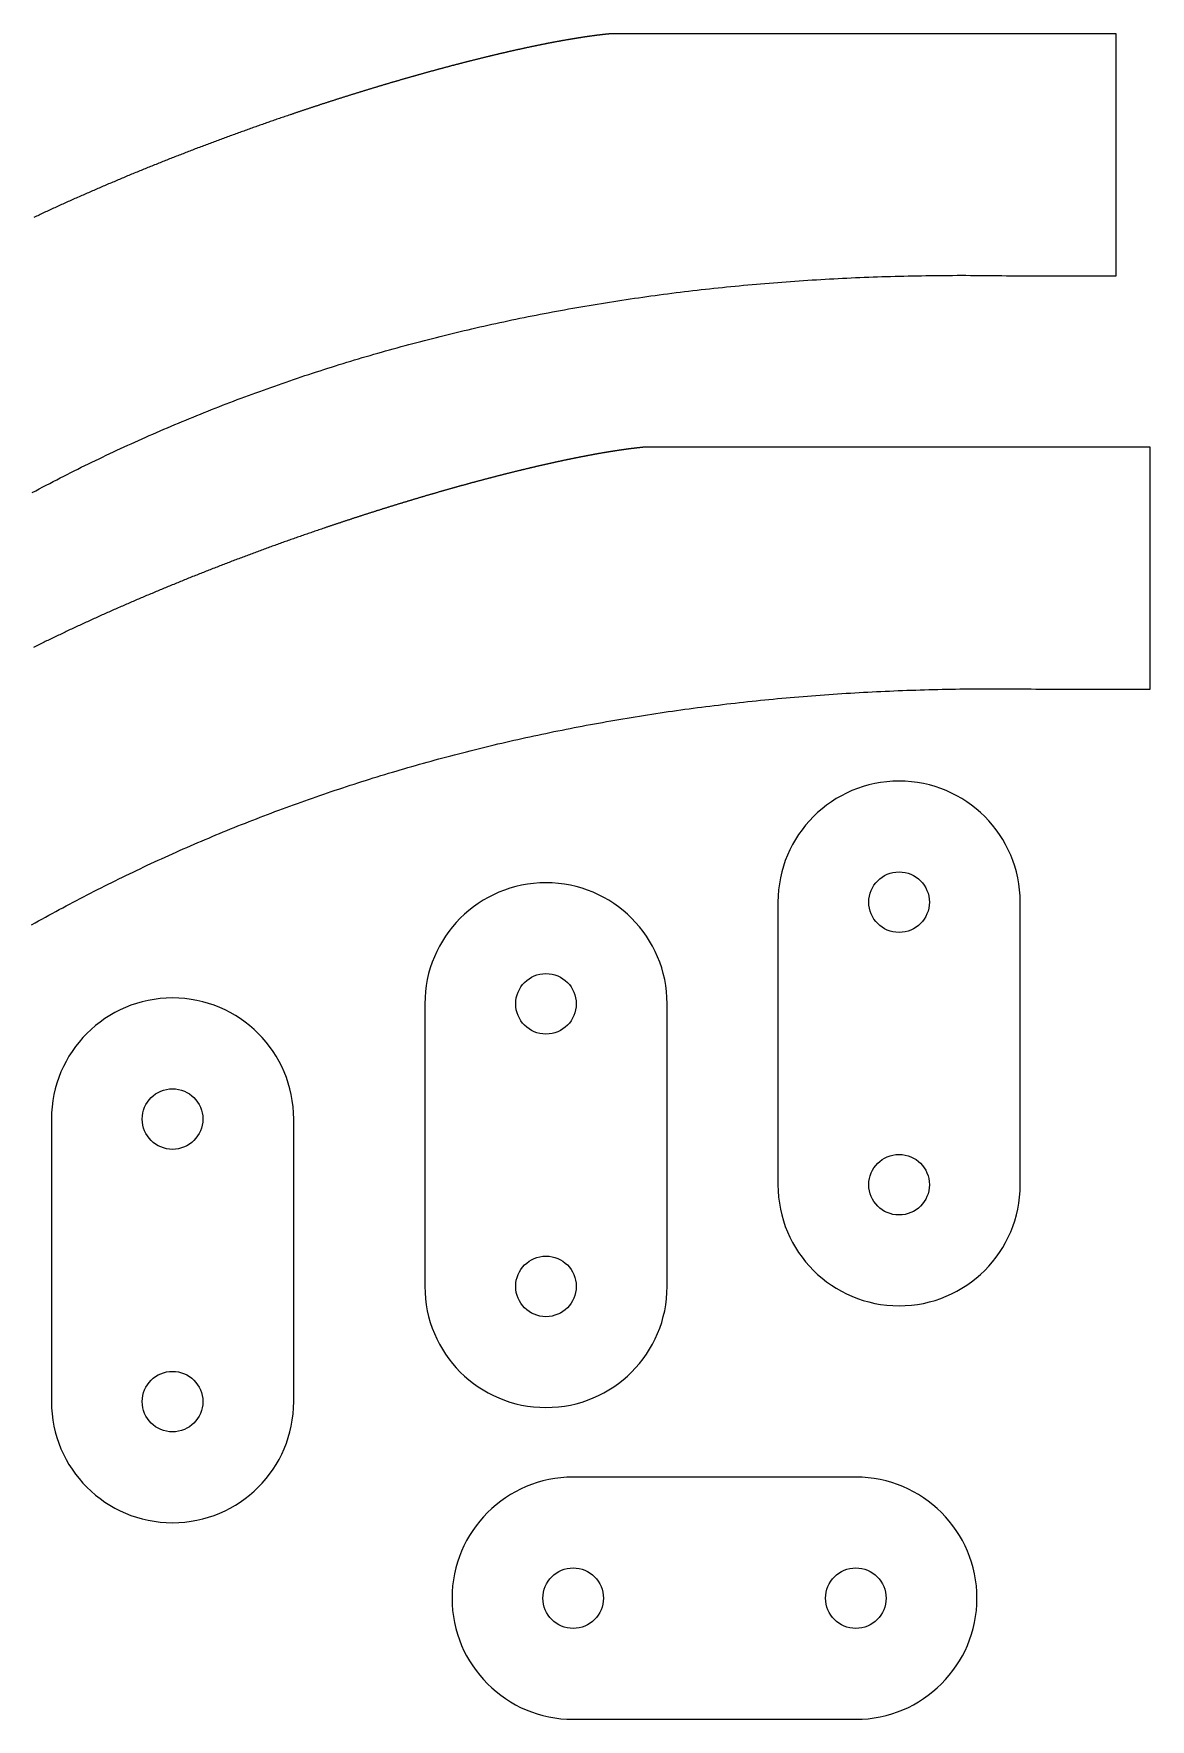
# Model space of a CAD drawing. Header units: millimetres. Extents: x 1128 to 1232, y 1235 to 1365.
# Drawn here: x 1176.8 to 1232.1, y 1238.2 to 1321.7 of the extents above; entities that cross this region are included whole.
import ezdxf

# ---------------------------------------------------------------- set-up
doc = ezdxf.new("R2010")
doc.units = ezdxf.units.MM

msp = doc.modelspace()

# ---------------------------------------------------------------- linework, layer by layer
at = {"color": 7, "linetype": 'Continuous', "lineweight": 15}
for points in [[(1176.705, 1298.994), (1176.877, 1299.086), (1177.05, 1299.177), (1177.223, 1299.268), (1177.396, 1299.359), (1177.569, 1299.449), (1177.742, 1299.539), (1177.916, 1299.628), (1178.09, 1299.717), (1178.264, 1299.806), (1178.438, 1299.894), (1178.613, 1299.982), (1178.787, 1300.069), (1178.962, 1300.156), (1179.137, 1300.243), (1179.312, 1300.329), (1179.488, 1300.415), (1179.664, 1300.5), (1179.84, 1300.585), (1180.016, 1300.67), (1180.192, 1300.754), (1180.369, 1300.838), (1180.545, 1300.922), (1180.722, 1301.005), (1180.899, 1301.088), (1181.077, 1301.17), (1181.254, 1301.252), (1181.432, 1301.333), (1181.61, 1301.414), (1181.788, 1301.495), (1181.967, 1301.575), (1182.146, 1301.655), (1182.324, 1301.735), (1182.503, 1301.814), (1182.683, 1301.893), (1182.862, 1301.971), (1183.042, 1302.049), (1183.222, 1302.127), (1183.402, 1302.204), (1183.582, 1302.281), (1183.763, 1302.357), (1183.943, 1302.433), (1184.124, 1302.509), (1184.305, 1302.584), (1184.487, 1302.659), (1184.668, 1302.734), (1184.85, 1302.808), (1185.032, 1302.881), (1185.214, 1302.955), (1185.397, 1303.027), (1185.579, 1303.1), (1185.762, 1303.172), (1185.945, 1303.244), (1186.128, 1303.315), (1186.312, 1303.386), (1186.495, 1303.456), (1186.679, 1303.527), (1186.863, 1303.596), (1187.047, 1303.666), (1187.232, 1303.735), (1187.417, 1303.803), (1187.602, 1303.871), (1187.787, 1303.939), (1187.972, 1304.007), (1188.157, 1304.074), (1188.343, 1304.14), (1188.529, 1304.206), (1188.715, 1304.272), (1188.902, 1304.338), (1189.088, 1304.403), (1189.275, 1304.467), (1189.462, 1304.531), (1189.649, 1304.595), (1189.837, 1304.659), (1190.024, 1304.722), (1190.212, 1304.785), (1190.4, 1304.847), (1190.588, 1304.909), (1190.777, 1304.97), (1190.965, 1305.031), (1191.154, 1305.092), (1191.343, 1305.152), (1191.533, 1305.212), (1191.722, 1305.272), (1191.912, 1305.331), (1192.102, 1305.39), (1192.292, 1305.448), (1192.482, 1305.506), (1192.673, 1305.564), (1192.863, 1305.621), (1193.054, 1305.678), (1193.245, 1305.734), (1193.437, 1305.79), (1193.628, 1305.846), (1193.82, 1305.901), (1194.012, 1305.956), (1194.204, 1306.01), (1194.397, 1306.064), (1194.589, 1306.118), (1194.782, 1306.171), (1194.975, 1306.224), (1195.168, 1306.276), (1195.362, 1306.328), (1195.556, 1306.38), (1195.749, 1306.431), (1195.944, 1306.482), (1196.138, 1306.533), (1196.332, 1306.583), (1196.527, 1306.633), (1196.722, 1306.682), (1196.917, 1306.731), (1197.112, 1306.779), (1197.308, 1306.828), (1197.504, 1306.875), (1197.7, 1306.923), (1197.896, 1306.97), (1198.092, 1307.016), (1198.289, 1307.062), (1198.486, 1307.108), (1198.683, 1307.154), (1198.88, 1307.199), (1199.077, 1307.243), (1199.275, 1307.287), (1199.473, 1307.331), (1199.671, 1307.375), (1199.869, 1307.418), (1200.067, 1307.46), (1200.266, 1307.503), (1200.465, 1307.544), (1200.664, 1307.586), (1200.863, 1307.627), (1201.063, 1307.668), (1201.263, 1307.708), (1201.463, 1307.748), (1201.663, 1307.787), (1201.863, 1307.827), (1202.064, 1307.865), (1202.264, 1307.904), (1202.465, 1307.942), (1202.667, 1307.979), (1202.868, 1308.016), (1203.07, 1308.053), (1203.271, 1308.089), (1203.473, 1308.125), (1203.676, 1308.161), (1203.878, 1308.196), (1204.081, 1308.231), (1204.283, 1308.265), (1204.487, 1308.299), (1204.69, 1308.333), (1204.893, 1308.366), (1205.097, 1308.399), (1205.301, 1308.431), (1205.505, 1308.464), (1205.709, 1308.495), (1205.914, 1308.526), (1206.119, 1308.557), (1206.323, 1308.588), (1206.529, 1308.618), (1206.734, 1308.648), (1206.94, 1308.677), (1207.145, 1308.706), (1207.351, 1308.734), (1207.557, 1308.762), (1207.764, 1308.79), (1207.97, 1308.818), (1208.177, 1308.844), (1208.384, 1308.871), (1208.592, 1308.897), (1208.799, 1308.923), (1209.007, 1308.948), (1209.215, 1308.973), (1209.423, 1308.998), (1209.631, 1309.022), (1209.839, 1309.046), (1210.048, 1309.069), (1210.257, 1309.092), (1210.466, 1309.115), (1210.675, 1309.137), (1210.885, 1309.159), (1211.095, 1309.181), (1211.305, 1309.202), (1211.515, 1309.222), (1211.725, 1309.242), (1211.936, 1309.262), (1212.146, 1309.282), (1212.357, 1309.301), (1212.569, 1309.32), (1212.78, 1309.338), (1212.992, 1309.356), (1213.204, 1309.373), (1213.416, 1309.391), (1213.628, 1309.407), (1213.84, 1309.424), (1214.053, 1309.44), (1214.266, 1309.455), (1214.479, 1309.47), (1214.692, 1309.485), (1214.906, 1309.499), (1215.119, 1309.513), (1215.333, 1309.527), (1215.547, 1309.54), (1215.762, 1309.553), (1215.976, 1309.565), (1216.191, 1309.578), (1216.406, 1309.589), (1216.621, 1309.6), (1216.837, 1309.611), (1217.052, 1309.622), (1217.268, 1309.632), (1217.484, 1309.641), (1217.7, 1309.651), (1217.917, 1309.66), (1218.133, 1309.668), (1218.35, 1309.676), (1218.567, 1309.684), (1218.784, 1309.691), (1219.002, 1309.698), (1219.219, 1309.705), (1219.437, 1309.711), (1219.655, 1309.717), (1219.874, 1309.722), (1220.092, 1309.727), (1220.311, 1309.731), (1220.53, 1309.736), (1220.749, 1309.739), (1220.968, 1309.743), (1221.188, 1309.746), (1221.408, 1309.748), (1221.628, 1309.751), (1221.848, 1309.752), (1222.068, 1309.754), (1222.289, 1309.755), (1222.51, 1309.756), (1222.731, 1309.756), (1222.952, 1309.756), (1223.173, 1309.755), (1223.395, 1309.754), (1223.617, 1309.753), (1223.839, 1309.751), (1224.061, 1309.749), (1224.284, 1309.747), (1224.506, 1309.744), (1224.729, 1309.74), (1224.952, 1309.737), (1225.176, 1309.733), (1225.399, 1309.728), (1230.399, 1309.728), (1230.399, 1321.728), (1205.399, 1321.728), (1205.384, 1321.727), (1205.368, 1321.725), (1205.352, 1321.724), (1205.337, 1321.722), (1205.321, 1321.721), (1205.306, 1321.719), (1205.29, 1321.718), (1205.274, 1321.716), (1205.258, 1321.715), (1205.242, 1321.713), (1205.226, 1321.712), (1205.21, 1321.71), (1205.194, 1321.708), (1205.178, 1321.707), (1205.162, 1321.705), (1205.146, 1321.703), (1205.13, 1321.702), (1205.114, 1321.7), (1205.097, 1321.698), (1205.081, 1321.696), (1205.065, 1321.695), (1205.048, 1321.693), (1205.032, 1321.691), (1205.015, 1321.689), (1204.999, 1321.687), (1204.982, 1321.685), (1204.966, 1321.683), (1204.949, 1321.682), (1204.932, 1321.68), (1204.916, 1321.678), (1204.899, 1321.676), (1204.882, 1321.674), (1204.865, 1321.672), (1204.848, 1321.67), (1204.831, 1321.668), (1204.814, 1321.666), (1204.797, 1321.664), (1204.78, 1321.662), (1204.763, 1321.659), (1204.746, 1321.657), (1204.729, 1321.655), (1204.711, 1321.653), (1204.694, 1321.651), (1204.677, 1321.649), (1204.659, 1321.646), (1204.642, 1321.644), (1204.625, 1321.642), (1204.607, 1321.64), (1204.59, 1321.637), (1204.572, 1321.635), (1204.554, 1321.633), (1204.537, 1321.631), (1204.519, 1321.628), (1204.501, 1321.626), (1204.483, 1321.623), (1204.466, 1321.621), (1204.448, 1321.619), (1204.43, 1321.616), (1204.412, 1321.614), (1204.394, 1321.611), (1204.376, 1321.609), (1204.358, 1321.606), (1204.34, 1321.604), (1204.322, 1321.601), (1204.303, 1321.599), (1204.285, 1321.596), (1204.267, 1321.594), (1204.249, 1321.591), (1204.23, 1321.588), (1204.212, 1321.586), (1204.193, 1321.583), (1204.175, 1321.58), (1204.156, 1321.578), (1204.138, 1321.575), (1204.119, 1321.572), (1204.101, 1321.569), (1204.082, 1321.567), (1204.063, 1321.564), (1204.044, 1321.561), (1204.026, 1321.558), (1204.007, 1321.555), (1203.988, 1321.553), (1203.969, 1321.55), (1203.95, 1321.547), (1203.931, 1321.544), (1203.912, 1321.541), (1203.893, 1321.538), (1203.874, 1321.535), (1203.855, 1321.532), (1203.835, 1321.529), (1203.816, 1321.526), (1203.797, 1321.523), (1203.778, 1321.52), (1203.758, 1321.517), (1203.739, 1321.514), (1203.72, 1321.511), (1203.7, 1321.508), (1203.681, 1321.505), (1203.661, 1321.501), (1203.641, 1321.498), (1203.622, 1321.495), (1203.602, 1321.492), (1203.582, 1321.489), (1203.563, 1321.485), (1203.543, 1321.482), (1203.523, 1321.479), (1203.503, 1321.476), (1203.483, 1321.472), (1203.463, 1321.469), (1203.444, 1321.466), (1203.424, 1321.462), (1203.403, 1321.459), (1203.383, 1321.456), (1203.363, 1321.452), (1203.343, 1321.449), (1203.323, 1321.445), (1203.303, 1321.442), (1203.282, 1321.438), (1203.262, 1321.435), (1203.242, 1321.431), (1203.221, 1321.428), (1203.201, 1321.424), (1203.181, 1321.421), (1203.16, 1321.417), (1203.14, 1321.414), (1203.119, 1321.41), (1203.098, 1321.406), (1203.078, 1321.403), (1203.057, 1321.399), (1203.036, 1321.395), (1203.016, 1321.392), (1202.995, 1321.388), (1202.974, 1321.384), (1202.953, 1321.381), (1202.932, 1321.377), (1202.911, 1321.373), (1202.89, 1321.369), (1202.869, 1321.365), (1202.848, 1321.362), (1202.827, 1321.358), (1202.806, 1321.354), (1202.785, 1321.35), (1202.764, 1321.346), (1202.742, 1321.342), (1202.721, 1321.338), (1202.7, 1321.334), (1202.678, 1321.33), (1202.657, 1321.326), (1202.636, 1321.322), (1202.614, 1321.318), (1202.593, 1321.314), (1202.571, 1321.31), (1202.55, 1321.306), (1202.528, 1321.302), (1202.506, 1321.298), (1202.485, 1321.294), (1202.463, 1321.29), (1202.441, 1321.286), (1202.42, 1321.281), (1202.398, 1321.277), (1202.376, 1321.273), (1202.354, 1321.269), (1202.332, 1321.265), (1202.31, 1321.26), (1202.288, 1321.256), (1202.266, 1321.252), (1202.244, 1321.248), (1202.222, 1321.243), (1202.2, 1321.239), (1202.178, 1321.235), (1202.156, 1321.23), (1202.133, 1321.226), (1202.111, 1321.221), (1202.089, 1321.217), (1202.066, 1321.213), (1202.044, 1321.208), (1202.022, 1321.204), (1201.999, 1321.199), (1201.977, 1321.195), (1201.954, 1321.19), (1201.932, 1321.186), (1201.909, 1321.181), (1201.887, 1321.176), (1201.864, 1321.172), (1201.841, 1321.167), (1201.819, 1321.163), (1201.796, 1321.158), (1201.773, 1321.153), (1201.75, 1321.149), (1201.727, 1321.144), (1201.704, 1321.139), (1201.682, 1321.135), (1201.659, 1321.13), (1201.636, 1321.125), (1201.613, 1321.12), (1201.59, 1321.116), (1201.566, 1321.111), (1201.543, 1321.106), (1201.52, 1321.101), (1201.497, 1321.096), (1201.474, 1321.091), (1201.451, 1321.087), (1201.427, 1321.082), (1201.404, 1321.077), (1201.381, 1321.072), (1201.357, 1321.067), (1201.334, 1321.062), (1201.31, 1321.057), (1201.287, 1321.052), (1201.263, 1321.047), (1201.24, 1321.042), (1201.216, 1321.037), (1201.193, 1321.032), (1201.169, 1321.027), (1201.145, 1321.022), (1201.122, 1321.017), (1201.098, 1321.011), (1201.074, 1321.006), (1201.05, 1321.001), (1201.026, 1320.996), (1201.003, 1320.991), (1200.979, 1320.986), (1200.955, 1320.98), (1200.931, 1320.975), (1200.907, 1320.97), (1200.883, 1320.965), (1200.859, 1320.959), (1200.835, 1320.954), (1200.81, 1320.949), (1200.786, 1320.943), (1200.762, 1320.938), (1200.738, 1320.933), (1200.714, 1320.927), (1200.689, 1320.922), (1200.665, 1320.917), (1200.641, 1320.911), (1200.616, 1320.906), (1200.592, 1320.9), (1200.567, 1320.895), (1200.543, 1320.889), (1200.518, 1320.884), (1200.494, 1320.878), (1200.469, 1320.873), (1200.445, 1320.867), (1200.42, 1320.861), (1200.395, 1320.856), (1200.371, 1320.85), (1200.346, 1320.845), (1200.321, 1320.839), (1200.297, 1320.833), (1200.272, 1320.828), (1200.247, 1320.822), (1200.222, 1320.816), (1200.197, 1320.811), (1200.172, 1320.805), (1200.147, 1320.799), (1200.122, 1320.793), (1200.097, 1320.788), (1200.072, 1320.782), (1200.047, 1320.776), (1200.022, 1320.77), (1199.997, 1320.764), (1199.972, 1320.758), (1199.946, 1320.753), (1199.921, 1320.747), (1199.896, 1320.741), (1199.871, 1320.735), (1199.845, 1320.729), (1199.82, 1320.723), (1199.795, 1320.717), (1199.769, 1320.711), (1199.744, 1320.705), (1199.718, 1320.699), (1199.693, 1320.693), (1199.667, 1320.687), (1199.642, 1320.681), (1199.616, 1320.675), (1199.59, 1320.669), (1199.565, 1320.662), (1199.539, 1320.656), (1199.513, 1320.65), (1199.488, 1320.644), (1199.462, 1320.638), (1199.436, 1320.632), (1199.41, 1320.625), (1199.384, 1320.619), (1199.358, 1320.613), (1199.333, 1320.607), (1199.307, 1320.6), (1199.281, 1320.594), (1199.255, 1320.588), (1199.229, 1320.582), (1199.203, 1320.575), (1199.176, 1320.569), (1199.15, 1320.562), (1199.124, 1320.556), (1199.098, 1320.55), (1199.072, 1320.543), (1199.046, 1320.537), (1199.019, 1320.53), (1198.993, 1320.524), (1198.967, 1320.517), (1198.94, 1320.511), (1198.914, 1320.504), (1198.888, 1320.498), (1198.861, 1320.491), (1198.835, 1320.485), (1198.808, 1320.478), (1198.782, 1320.472), (1198.755, 1320.465), (1198.729, 1320.458), (1198.702, 1320.452), (1198.676, 1320.445), (1198.649, 1320.439), (1198.622, 1320.432), (1198.596, 1320.425), (1198.569, 1320.418), (1198.542, 1320.412), (1198.515, 1320.405), (1198.489, 1320.398), (1198.462, 1320.391), (1198.435, 1320.385), (1198.408, 1320.378), (1198.381, 1320.371), (1198.354, 1320.364), (1198.327, 1320.357), (1198.3, 1320.351), (1198.273, 1320.344), (1198.246, 1320.337), (1198.219, 1320.33), (1198.192, 1320.323), (1198.165, 1320.316), (1198.138, 1320.309), (1198.111, 1320.302), (1198.083, 1320.295), (1198.056, 1320.288), (1198.029, 1320.281), (1198.002, 1320.274), (1197.974, 1320.267), (1197.947, 1320.26), (1197.92, 1320.253), (1197.892, 1320.246), (1197.865, 1320.239), (1197.837, 1320.232), (1197.81, 1320.224), (1197.783, 1320.217), (1197.755, 1320.21), (1197.728, 1320.203), (1197.7, 1320.196), (1197.672, 1320.188), (1197.645, 1320.181), (1197.617, 1320.174), (1197.589, 1320.167), (1197.562, 1320.159), (1197.534, 1320.152), (1197.506, 1320.145), (1197.479, 1320.138), (1197.451, 1320.13), (1197.423, 1320.123), (1197.395, 1320.115), (1197.367, 1320.108), (1197.339, 1320.101), (1197.312, 1320.093), (1197.284, 1320.086), (1197.256, 1320.078), (1197.228, 1320.071), (1197.2, 1320.063), (1197.172, 1320.056), (1197.144, 1320.048), (1197.115, 1320.041), (1197.087, 1320.033), (1197.059, 1320.026), (1197.031, 1320.018), (1197.003, 1320.011), (1196.975, 1320.003), (1196.946, 1319.996), (1196.918, 1319.988), (1196.89, 1319.98), (1196.862, 1319.973), (1196.833, 1319.965), (1196.805, 1319.957), (1196.777, 1319.95), (1196.748, 1319.942), (1196.72, 1319.934), (1196.691, 1319.926), (1196.663, 1319.919), (1196.634, 1319.911), (1196.606, 1319.903), (1196.577, 1319.895), (1196.549, 1319.887), (1196.52, 1319.88), (1196.492, 1319.872), (1196.463, 1319.864), (1196.434, 1319.856), (1196.406, 1319.848), (1196.377, 1319.84), (1196.348, 1319.832), (1196.32, 1319.824), (1196.291, 1319.816), (1196.262, 1319.808), (1196.233, 1319.801), (1196.204, 1319.793), (1196.176, 1319.785), (1196.147, 1319.776), (1196.118, 1319.768), (1196.089, 1319.76), (1196.06, 1319.752), (1196.031, 1319.744), (1196.002, 1319.736), (1195.973, 1319.728), (1195.944, 1319.72), (1195.915, 1319.712), (1195.886, 1319.704), (1195.857, 1319.695), (1195.828, 1319.687), (1195.799, 1319.679), (1195.769, 1319.671), (1195.74, 1319.663), (1195.711, 1319.654), (1195.682, 1319.646), (1195.653, 1319.638), (1195.623, 1319.63), (1195.594, 1319.621), (1195.565, 1319.613), (1195.535, 1319.605), (1195.506, 1319.596), (1195.477, 1319.588), (1195.447, 1319.579), (1195.418, 1319.571), (1195.388, 1319.563), (1195.359, 1319.554), (1195.329, 1319.546), (1195.3, 1319.537), (1195.27, 1319.529), (1195.241, 1319.52), (1195.211, 1319.512), (1195.182, 1319.503), (1195.152, 1319.495), (1195.123, 1319.486), (1195.093, 1319.478), (1195.063, 1319.469), (1195.034, 1319.461), (1195.004, 1319.452), (1194.974, 1319.443), (1194.944, 1319.435), (1194.915, 1319.426), (1194.885, 1319.418), (1194.855, 1319.409), (1194.825, 1319.4), (1194.795, 1319.392), (1194.765, 1319.383), (1194.736, 1319.374), (1194.706, 1319.365), (1194.676, 1319.357), (1194.646, 1319.348), (1194.616, 1319.339), (1194.586, 1319.33), (1194.556, 1319.321), (1194.526, 1319.313), (1194.496, 1319.304), (1194.466, 1319.295), (1194.436, 1319.286), (1194.406, 1319.277), (1194.375, 1319.268), (1194.345, 1319.259), (1194.315, 1319.25), (1194.285, 1319.242), (1194.255, 1319.233), (1194.225, 1319.224), (1194.194, 1319.215), (1194.164, 1319.206), (1194.134, 1319.197), (1194.103, 1319.188), (1194.073, 1319.179), (1194.043, 1319.169), (1194.012, 1319.16), (1193.982, 1319.151), (1193.952, 1319.142), (1193.921, 1319.133), (1193.891, 1319.124), (1193.86, 1319.115), (1193.83, 1319.106), (1193.8, 1319.097), (1193.769, 1319.087), (1193.739, 1319.078), (1193.708, 1319.069), (1193.677, 1319.06), (1193.647, 1319.051), (1193.616, 1319.041), (1193.586, 1319.032), (1193.555, 1319.023), (1193.524, 1319.013), (1193.494, 1319.004), (1193.463, 1318.995), (1193.432, 1318.985), (1193.402, 1318.976), (1193.371, 1318.967), (1193.34, 1318.957), (1193.309, 1318.948), (1193.279, 1318.939), (1193.248, 1318.929), (1193.217, 1318.92), (1193.186, 1318.91), (1193.155, 1318.901), (1193.125, 1318.891), (1193.094, 1318.882), (1193.063, 1318.872), (1193.032, 1318.863), (1193.001, 1318.853), (1192.97, 1318.844), (1192.939, 1318.834), (1192.908, 1318.825), (1192.877, 1318.815), (1192.846, 1318.805), (1192.815, 1318.796), (1192.784, 1318.786), (1192.753, 1318.777), (1192.722, 1318.767), (1192.691, 1318.757), (1192.66, 1318.748), (1192.628, 1318.738), (1192.597, 1318.728), (1192.566, 1318.718), (1192.535, 1318.709), (1192.504, 1318.699), (1192.473, 1318.689), (1192.441, 1318.679), (1192.41, 1318.67), (1192.379, 1318.66), (1192.348, 1318.65), (1192.316, 1318.64), (1192.285, 1318.63), (1192.254, 1318.62), (1192.222, 1318.611), (1192.191, 1318.601), (1192.16, 1318.591), (1192.128, 1318.581), (1192.097, 1318.571), (1192.065, 1318.561), (1192.034, 1318.551), (1192.003, 1318.541), (1191.971, 1318.531), (1191.94, 1318.521), (1191.908, 1318.511), (1191.877, 1318.501), (1191.845, 1318.491), (1191.814, 1318.481), (1191.782, 1318.471), (1191.75, 1318.461), (1191.719, 1318.451), (1191.687, 1318.441), (1191.656, 1318.43), (1191.624, 1318.42), (1191.592, 1318.41), (1191.561, 1318.4), (1191.529, 1318.39), (1191.497, 1318.38), (1191.466, 1318.369), (1191.434, 1318.359), (1191.402, 1318.349), (1191.371, 1318.339), (1191.339, 1318.328), (1191.307, 1318.318), (1191.275, 1318.308), (1191.244, 1318.298), (1191.212, 1318.287), (1191.18, 1318.277), (1191.148, 1318.267), (1191.116, 1318.256), (1191.084, 1318.246), (1191.053, 1318.236), (1191.021, 1318.225), (1190.989, 1318.215), (1190.957, 1318.204), (1190.925, 1318.194), (1190.893, 1318.183), (1190.861, 1318.173), (1190.829, 1318.162), (1190.797, 1318.152), (1190.765, 1318.142), (1190.733, 1318.131), (1190.701, 1318.12), (1190.669, 1318.11), (1190.637, 1318.099), (1190.605, 1318.089), (1190.573, 1318.078), (1190.541, 1318.068), (1190.509, 1318.057), (1190.477, 1318.046), (1190.445, 1318.036), (1190.412, 1318.025), (1190.38, 1318.014), (1190.348, 1318.004), (1190.316, 1317.993), (1190.284, 1317.982), (1190.252, 1317.972), (1190.219, 1317.961), (1190.187, 1317.95), (1190.155, 1317.939), (1190.123, 1317.929), (1190.09, 1317.918), (1190.058, 1317.907), (1190.026, 1317.896), (1189.994, 1317.886), (1189.961, 1317.875), (1189.929, 1317.864), (1189.897, 1317.853), (1189.864, 1317.842), (1189.832, 1317.831), (1189.8, 1317.82), (1189.767, 1317.809), (1189.735, 1317.799), (1189.703, 1317.788), (1189.67, 1317.777), (1189.638, 1317.766), (1189.605, 1317.755), (1189.573, 1317.744), (1189.54, 1317.733), (1189.508, 1317.722), (1189.476, 1317.711), (1189.411, 1317.689), (1189.346, 1317.666), (1189.28, 1317.644), (1189.215, 1317.622), (1189.15, 1317.6), (1189.085, 1317.577), (1189.02, 1317.555), (1188.955, 1317.532), (1188.889, 1317.51), (1188.824, 1317.487), (1188.759, 1317.465), (1188.693, 1317.442), (1188.628, 1317.419), (1188.562, 1317.397), (1188.497, 1317.374), (1188.431, 1317.351), (1188.366, 1317.328), (1188.3, 1317.305), (1188.234, 1317.282), (1188.169, 1317.259), (1188.103, 1317.236), (1188.037, 1317.213), (1187.971, 1317.189), (1187.905, 1317.166), (1187.84, 1317.143), (1187.774, 1317.119), (1187.708, 1317.096), (1187.642, 1317.073), (1187.576, 1317.049), (1187.51, 1317.025), (1187.444, 1317.002), (1187.377, 1316.978), (1187.311, 1316.954), (1187.245, 1316.931), (1187.179, 1316.907), (1187.113, 1316.883), (1187.047, 1316.859), (1186.98, 1316.835), (1186.914, 1316.811), (1186.848, 1316.787), (1186.781, 1316.763), (1186.715, 1316.739), (1186.649, 1316.714), (1186.582, 1316.69), (1186.516, 1316.666), (1186.449, 1316.641), (1186.383, 1316.617), (1186.316, 1316.593), (1186.25, 1316.568), (1186.183, 1316.543), (1186.117, 1316.519), (1186.05, 1316.494), (1185.983, 1316.469), (1185.917, 1316.445), (1185.85, 1316.42), (1185.783, 1316.395), (1185.717, 1316.37), (1185.65, 1316.345), (1185.583, 1316.32), (1185.516, 1316.295), (1185.45, 1316.27), (1185.383, 1316.245), (1185.316, 1316.22), (1185.249, 1316.194), (1185.182, 1316.169), (1185.115, 1316.144), (1185.049, 1316.118), (1184.982, 1316.093), (1184.915, 1316.067), (1184.848, 1316.042), (1184.781, 1316.016), (1184.714, 1315.991), (1184.647, 1315.965), (1184.58, 1315.939), (1184.513, 1315.913), (1184.446, 1315.888), (1184.379, 1315.862), (1184.312, 1315.836), (1184.245, 1315.81), (1184.178, 1315.784), (1184.111, 1315.758), (1184.044, 1315.732), (1183.977, 1315.706), (1183.91, 1315.679), (1183.843, 1315.653), (1183.776, 1315.627), (1183.709, 1315.6), (1183.641, 1315.574), (1183.574, 1315.548), (1183.507, 1315.521), (1183.44, 1315.495), (1183.373, 1315.468), (1183.306, 1315.441), (1183.239, 1315.415), (1183.172, 1315.388), (1183.105, 1315.361), (1183.037, 1315.335), (1182.97, 1315.308), (1182.903, 1315.281), (1182.836, 1315.254), (1182.769, 1315.227), (1182.702, 1315.2), (1182.635, 1315.173), (1182.567, 1315.146), (1182.5, 1315.118), (1182.433, 1315.091), (1182.366, 1315.064), (1182.299, 1315.037), (1182.232, 1315.009), (1182.165, 1314.982), (1182.098, 1314.955), (1182.031, 1314.927), (1181.963, 1314.9), (1181.896, 1314.872), (1181.829, 1314.844), (1181.762, 1314.817), (1181.695, 1314.789), (1181.628, 1314.761), (1181.561, 1314.733), (1181.494, 1314.706), (1181.427, 1314.678), (1181.36, 1314.65), (1181.293, 1314.622), (1181.226, 1314.594), (1181.159, 1314.566), (1181.092, 1314.538), (1181.025, 1314.509), (1180.958, 1314.481), (1180.891, 1314.453), (1180.824, 1314.425), (1180.757, 1314.396), (1180.69, 1314.368), (1180.623, 1314.34), (1180.556, 1314.311), (1180.489, 1314.283), (1180.422, 1314.254), (1180.355, 1314.226), (1180.289, 1314.197), (1180.222, 1314.168), (1180.155, 1314.14), (1180.088, 1314.111), (1180.021, 1314.082), (1179.955, 1314.053), (1179.888, 1314.024), (1179.821, 1313.995), (1179.754, 1313.966), (1179.688, 1313.937), (1179.621, 1313.908), (1179.554, 1313.879), (1179.488, 1313.85), (1179.421, 1313.821), (1179.355, 1313.792), (1179.288, 1313.762), (1179.221, 1313.733), (1179.155, 1313.704), (1179.088, 1313.674), (1179.022, 1313.645), (1178.955, 1313.615), (1178.889, 1313.586), (1178.823, 1313.556), (1178.756, 1313.527), (1178.69, 1313.497), (1178.624, 1313.467), (1178.557, 1313.438), (1178.491, 1313.408), (1178.425, 1313.378), (1178.359, 1313.348), (1178.292, 1313.318), (1178.226, 1313.288), (1178.16, 1313.258), (1178.094, 1313.228), (1178.028, 1313.198), (1177.962, 1313.168), (1177.896, 1313.138), (1177.83, 1313.108), (1177.764, 1313.078), (1177.698, 1313.047), (1177.632, 1313.017), (1177.566, 1312.987), (1177.5, 1312.956), (1177.435, 1312.926), (1177.369, 1312.895), (1177.303, 1312.865), (1177.237, 1312.834), (1177.172, 1312.804), (1177.106, 1312.773), (1177.041, 1312.742), (1176.975, 1312.712), (1176.91, 1312.681), (1176.844, 1312.65), (1176.779, 1312.619)], [(1176.674, 1277.573), (1176.844, 1277.669), (1177.015, 1277.764), (1177.185, 1277.859), (1177.356, 1277.954), (1177.527, 1278.048), (1177.699, 1278.141), (1177.87, 1278.235), (1178.042, 1278.328), (1178.214, 1278.42), (1178.386, 1278.512), (1178.558, 1278.604), (1178.731, 1278.695), (1178.904, 1278.786), (1179.077, 1278.877), (1179.25, 1278.967), (1179.423, 1279.057), (1179.597, 1279.146), (1179.771, 1279.235), (1179.945, 1279.324), (1180.119, 1279.412), (1180.294, 1279.5), (1180.468, 1279.587), (1180.643, 1279.674), (1180.818, 1279.761), (1180.994, 1279.847), (1181.169, 1279.933), (1181.345, 1280.018), (1181.521, 1280.103), (1181.697, 1280.188), (1181.873, 1280.272), (1182.05, 1280.356), (1182.226, 1280.439), (1182.403, 1280.523), (1182.581, 1280.605), (1182.758, 1280.688), (1182.936, 1280.77), (1183.113, 1280.851), (1183.291, 1280.932), (1183.47, 1281.013), (1183.648, 1281.093), (1183.827, 1281.173), (1184.005, 1281.253), (1184.184, 1281.332), (1184.364, 1281.411), (1184.543, 1281.489), (1184.723, 1281.567), (1184.903, 1281.645), (1185.083, 1281.722), (1185.263, 1281.799), (1185.444, 1281.875), (1185.624, 1281.951), (1185.805, 1282.027), (1185.986, 1282.102), (1186.168, 1282.177), (1186.349, 1282.251), (1186.531, 1282.325), (1186.713, 1282.399), (1186.895, 1282.472), (1187.078, 1282.545), (1187.26, 1282.618), (1187.443, 1282.69), (1187.626, 1282.761), (1187.809, 1282.833), (1187.993, 1282.904), (1188.176, 1282.974), (1188.36, 1283.044), (1188.544, 1283.114), (1188.729, 1283.183), (1188.913, 1283.252), (1189.098, 1283.321), (1189.283, 1283.389), (1189.468, 1283.457), (1189.653, 1283.524), (1189.839, 1283.591), (1190.024, 1283.658), (1190.21, 1283.724), (1190.396, 1283.79), (1190.583, 1283.855), (1190.769, 1283.92), (1190.956, 1283.985), (1191.143, 1284.049), (1191.33, 1284.113), (1191.518, 1284.177), (1191.705, 1284.24), (1191.893, 1284.302), (1192.081, 1284.365), (1192.269, 1284.426), (1192.458, 1284.488), (1192.646, 1284.549), (1192.835, 1284.61), (1193.024, 1284.67), (1193.214, 1284.73), (1193.403, 1284.79), (1193.593, 1284.849), (1193.783, 1284.907), (1193.973, 1284.966), (1194.163, 1285.024), (1194.354, 1285.081), (1194.544, 1285.139), (1194.735, 1285.195), (1194.926, 1285.252), (1195.118, 1285.308), (1195.309, 1285.363), (1195.501, 1285.419), (1195.693, 1285.473), (1195.885, 1285.528), (1196.078, 1285.582), (1196.27, 1285.635), (1196.463, 1285.689), (1196.656, 1285.742), (1196.85, 1285.794), (1197.043, 1285.846), (1197.237, 1285.898), (1197.431, 1285.949), (1197.625, 1286), (1197.819, 1286.05), (1198.013, 1286.101), (1198.208, 1286.15), (1198.403, 1286.2), (1198.598, 1286.249), (1198.793, 1286.297), (1198.989, 1286.345), (1199.185, 1286.393), (1199.381, 1286.44), (1199.577, 1286.487), (1199.773, 1286.534), (1199.97, 1286.58), (1200.167, 1286.626), (1200.364, 1286.671), (1200.561, 1286.716), (1200.758, 1286.761), (1200.956, 1286.805), (1201.154, 1286.849), (1201.352, 1286.892), (1201.55, 1286.935), (1201.749, 1286.978), (1201.947, 1287.02), (1202.146, 1287.062), (1202.345, 1287.104), (1202.544, 1287.145), (1202.744, 1287.185), (1202.944, 1287.226), (1203.144, 1287.266), (1203.344, 1287.305), (1203.544, 1287.344), (1203.745, 1287.383), (1203.945, 1287.421), (1204.146, 1287.459), (1204.348, 1287.497), (1204.549, 1287.534), (1204.751, 1287.571), (1204.952, 1287.607), (1205.154, 1287.643), (1205.357, 1287.679), (1205.559, 1287.714), (1205.762, 1287.749), (1205.965, 1287.783), (1206.168, 1287.817), (1206.371, 1287.851), (1206.574, 1287.884), (1206.778, 1287.917), (1206.982, 1287.949), (1207.186, 1287.981), (1207.39, 1288.013), (1207.595, 1288.044), (1207.8, 1288.075), (1208.005, 1288.106), (1208.21, 1288.136), (1208.415, 1288.165), (1208.621, 1288.195), (1208.826, 1288.224), (1209.032, 1288.252), (1209.239, 1288.28), (1209.445, 1288.308), (1209.652, 1288.335), (1209.858, 1288.362), (1210.065, 1288.389), (1210.273, 1288.415), (1210.48, 1288.441), (1210.688, 1288.466), (1210.896, 1288.491), (1211.104, 1288.516), (1211.312, 1288.54), (1211.52, 1288.564), (1211.729, 1288.587), (1211.938, 1288.61), (1212.147, 1288.633), (1212.356, 1288.655), (1212.566, 1288.677), (1212.776, 1288.698), (1212.986, 1288.719), (1213.196, 1288.74), (1213.406, 1288.76), (1213.617, 1288.78), (1213.828, 1288.8), (1214.039, 1288.819), (1214.25, 1288.837), (1214.461, 1288.856), (1214.673, 1288.874), (1214.885, 1288.891), (1215.097, 1288.908), (1215.309, 1288.925), (1215.521, 1288.941), (1215.734, 1288.957), (1215.947, 1288.973), (1216.16, 1288.988), (1216.373, 1289.003), (1216.587, 1289.017), (1216.8, 1289.031), (1217.014, 1289.045), (1217.228, 1289.058), (1217.443, 1289.071), (1217.657, 1289.083), (1217.872, 1289.095), (1218.087, 1289.107), (1218.302, 1289.118), (1218.518, 1289.129), (1218.733, 1289.139), (1218.949, 1289.15), (1219.165, 1289.159), (1219.381, 1289.168), (1219.598, 1289.177), (1219.814, 1289.186), (1220.031, 1289.194), (1220.248, 1289.202), (1220.465, 1289.209), (1220.683, 1289.216), (1220.901, 1289.222), (1221.118, 1289.229), (1221.336, 1289.234), (1221.555, 1289.24), (1221.773, 1289.245), (1221.992, 1289.249), (1222.211, 1289.253), (1222.43, 1289.257), (1222.649, 1289.261), (1222.869, 1289.264), (1223.089, 1289.266), (1223.309, 1289.268), (1223.529, 1289.27), (1223.749, 1289.272), (1223.97, 1289.273), (1224.191, 1289.273), (1224.412, 1289.274), (1224.633, 1289.273), (1224.854, 1289.273), (1225.076, 1289.272), (1225.298, 1289.271), (1225.52, 1289.269), (1225.742, 1289.267), (1225.965, 1289.264), (1226.187, 1289.261), (1226.41, 1289.258), (1226.633, 1289.254), (1226.857, 1289.25), (1227.08, 1289.246), (1232.08, 1289.246), (1232.08, 1301.246), (1207.08, 1301.246), (1207.065, 1301.244), (1207.049, 1301.243), (1207.034, 1301.242), (1207.018, 1301.24), (1207.002, 1301.239), (1206.987, 1301.237), (1206.971, 1301.236), (1206.955, 1301.234), (1206.939, 1301.232), (1206.923, 1301.231), (1206.907, 1301.229), (1206.891, 1301.228), (1206.875, 1301.226), (1206.859, 1301.224), (1206.843, 1301.223), (1206.827, 1301.221), (1206.811, 1301.219), (1206.795, 1301.218), (1206.778, 1301.216), (1206.762, 1301.214), (1206.746, 1301.212), (1206.729, 1301.21), (1206.713, 1301.209), (1206.696, 1301.207), (1206.68, 1301.205), (1206.663, 1301.203), (1206.647, 1301.201), (1206.63, 1301.199), (1206.613, 1301.197), (1206.597, 1301.195), (1206.58, 1301.193), (1206.563, 1301.192), (1206.546, 1301.19), (1206.529, 1301.188), (1206.512, 1301.185), (1206.495, 1301.183), (1206.478, 1301.181), (1206.461, 1301.179), (1206.444, 1301.177), (1206.427, 1301.175), (1206.41, 1301.173), (1206.392, 1301.171), (1206.375, 1301.169), (1206.358, 1301.166), (1206.34, 1301.164), (1206.323, 1301.162), (1206.306, 1301.16), (1206.288, 1301.158), (1206.271, 1301.155), (1206.253, 1301.153), (1206.235, 1301.151), (1206.218, 1301.148), (1206.2, 1301.146), (1206.182, 1301.144), (1206.164, 1301.141), (1206.147, 1301.139), (1206.129, 1301.136), (1206.111, 1301.134), (1206.093, 1301.132), (1206.075, 1301.129), (1206.057, 1301.127), (1206.039, 1301.124), (1206.021, 1301.122), (1206.003, 1301.119), (1205.984, 1301.116), (1205.966, 1301.114), (1205.948, 1301.111), (1205.93, 1301.109), (1205.911, 1301.106), (1205.893, 1301.103), (1205.874, 1301.101), (1205.856, 1301.098), (1205.837, 1301.095), (1205.819, 1301.093), (1205.8, 1301.09), (1205.782, 1301.087), (1205.763, 1301.084), (1205.744, 1301.082), (1205.725, 1301.079), (1205.707, 1301.076), (1205.688, 1301.073), (1205.669, 1301.07), (1205.65, 1301.067), (1205.631, 1301.065), (1205.612, 1301.062), (1205.593, 1301.059), (1205.574, 1301.056), (1205.555, 1301.053), (1205.536, 1301.05), (1205.517, 1301.047), (1205.497, 1301.044), (1205.478, 1301.041), (1205.459, 1301.038), (1205.439, 1301.035), (1205.42, 1301.032), (1205.401, 1301.029), (1205.381, 1301.025), (1205.362, 1301.022), (1205.342, 1301.019), (1205.322, 1301.016), (1205.303, 1301.013), (1205.283, 1301.01), (1205.264, 1301.006), (1205.244, 1301.003), (1205.224, 1301), (1205.204, 1300.997), (1205.184, 1300.993), (1205.164, 1300.99), (1205.145, 1300.987), (1205.125, 1300.983), (1205.105, 1300.98), (1205.085, 1300.977), (1205.064, 1300.973), (1205.044, 1300.97), (1205.024, 1300.966), (1205.004, 1300.963), (1204.984, 1300.96), (1204.963, 1300.956), (1204.943, 1300.953), (1204.923, 1300.949), (1204.902, 1300.946), (1204.882, 1300.942), (1204.862, 1300.939), (1204.841, 1300.935), (1204.821, 1300.931), (1204.8, 1300.928), (1204.779, 1300.924), (1204.759, 1300.92), (1204.738, 1300.917), (1204.717, 1300.913), (1204.697, 1300.909), (1204.676, 1300.906), (1204.655, 1300.902), (1204.634, 1300.898), (1204.613, 1300.894), (1204.592, 1300.891), (1204.571, 1300.887), (1204.55, 1300.883), (1204.529, 1300.879), (1204.508, 1300.875), (1204.487, 1300.872), (1204.466, 1300.868), (1204.445, 1300.864), (1204.423, 1300.86), (1204.402, 1300.856), (1204.381, 1300.852), (1204.36, 1300.848), (1204.338, 1300.844), (1204.317, 1300.84), (1204.295, 1300.836), (1204.274, 1300.832), (1204.252, 1300.828), (1204.231, 1300.824), (1204.209, 1300.82), (1204.188, 1300.816), (1204.166, 1300.812), (1204.144, 1300.807), (1204.122, 1300.803), (1204.101, 1300.799), (1204.079, 1300.795), (1204.057, 1300.791), (1204.035, 1300.787), (1204.013, 1300.782), (1203.991, 1300.778), (1203.969, 1300.774), (1203.947, 1300.77), (1203.925, 1300.765), (1203.903, 1300.761), (1203.881, 1300.757), (1203.859, 1300.752), (1203.837, 1300.748), (1203.814, 1300.744), (1203.792, 1300.739), (1203.77, 1300.735), (1203.748, 1300.73), (1203.725, 1300.726), (1203.703, 1300.721), (1203.68, 1300.717), (1203.658, 1300.712), (1203.635, 1300.708), (1203.613, 1300.703), (1203.59, 1300.699), (1203.568, 1300.694), (1203.545, 1300.69), (1203.522, 1300.685), (1203.5, 1300.68), (1203.477, 1300.676), (1203.454, 1300.671), (1203.431, 1300.666), (1203.408, 1300.662), (1203.386, 1300.657), (1203.363, 1300.652), (1203.34, 1300.648), (1203.317, 1300.643), (1203.294, 1300.638), (1203.271, 1300.633), (1203.248, 1300.629), (1203.224, 1300.624), (1203.201, 1300.619), (1203.178, 1300.614), (1203.155, 1300.609), (1203.132, 1300.604), (1203.108, 1300.599), (1203.085, 1300.595), (1203.062, 1300.59), (1203.038, 1300.585), (1203.015, 1300.58), (1202.991, 1300.575), (1202.968, 1300.57), (1202.944, 1300.565), (1202.921, 1300.56), (1202.897, 1300.555), (1202.874, 1300.55), (1202.85, 1300.545), (1202.826, 1300.539), (1202.803, 1300.534), (1202.779, 1300.529), (1202.755, 1300.524), (1202.731, 1300.519), (1202.708, 1300.514), (1202.684, 1300.509), (1202.66, 1300.503), (1202.636, 1300.498), (1202.612, 1300.493), (1202.588, 1300.488), (1202.564, 1300.482), (1202.54, 1300.477), (1202.516, 1300.472), (1202.492, 1300.467), (1202.467, 1300.461), (1202.443, 1300.456), (1202.419, 1300.45), (1202.395, 1300.445), (1202.37, 1300.44), (1202.346, 1300.434), (1202.322, 1300.429), (1202.297, 1300.423), (1202.273, 1300.418), (1202.249, 1300.412), (1202.224, 1300.407), (1202.2, 1300.401), (1202.175, 1300.396), (1202.15, 1300.39), (1202.126, 1300.385), (1202.101, 1300.379), (1202.077, 1300.374), (1202.052, 1300.368), (1202.027, 1300.362), (1202.002, 1300.357), (1201.978, 1300.351), (1201.953, 1300.345), (1201.928, 1300.34), (1201.903, 1300.334), (1201.878, 1300.328), (1201.853, 1300.323), (1201.828, 1300.317), (1201.803, 1300.311), (1201.778, 1300.305), (1201.753, 1300.3), (1201.728, 1300.294), (1201.703, 1300.288), (1201.678, 1300.282), (1201.653, 1300.276), (1201.627, 1300.27), (1201.602, 1300.264), (1201.577, 1300.258), (1201.552, 1300.253), (1201.526, 1300.247), (1201.501, 1300.241), (1201.476, 1300.235), (1201.45, 1300.229), (1201.425, 1300.223), (1201.399, 1300.217), (1201.374, 1300.211), (1201.348, 1300.205), (1201.323, 1300.199), (1201.297, 1300.192), (1201.271, 1300.186), (1201.246, 1300.18), (1201.22, 1300.174), (1201.194, 1300.168), (1201.169, 1300.162), (1201.143, 1300.156), (1201.117, 1300.149), (1201.091, 1300.143), (1201.065, 1300.137), (1201.04, 1300.131), (1201.014, 1300.124), (1200.988, 1300.118), (1200.962, 1300.112), (1200.936, 1300.106), (1200.91, 1300.099), (1200.884, 1300.093), (1200.858, 1300.087), (1200.831, 1300.08), (1200.805, 1300.074), (1200.779, 1300.067), (1200.753, 1300.061), (1200.727, 1300.055), (1200.7, 1300.048), (1200.674, 1300.042), (1200.648, 1300.035), (1200.622, 1300.029), (1200.595, 1300.022), (1200.569, 1300.016), (1200.542, 1300.009), (1200.516, 1300.003), (1200.489, 1299.996), (1200.463, 1299.989), (1200.436, 1299.983), (1200.41, 1299.976), (1200.383, 1299.97), (1200.357, 1299.963), (1200.33, 1299.956), (1200.303, 1299.95), (1200.277, 1299.943), (1200.25, 1299.936), (1200.223, 1299.929), (1200.196, 1299.923), (1200.17, 1299.916), (1200.143, 1299.909), (1200.116, 1299.902), (1200.089, 1299.896), (1200.062, 1299.889), (1200.035, 1299.882), (1200.008, 1299.875), (1199.981, 1299.868), (1199.954, 1299.861), (1199.927, 1299.855), (1199.9, 1299.848), (1199.873, 1299.841), (1199.846, 1299.834), (1199.819, 1299.827), (1199.792, 1299.82), (1199.764, 1299.813), (1199.737, 1299.806), (1199.71, 1299.799), (1199.683, 1299.792), (1199.655, 1299.785), (1199.628, 1299.778), (1199.601, 1299.771), (1199.573, 1299.763), (1199.546, 1299.756), (1199.519, 1299.749), (1199.491, 1299.742), (1199.464, 1299.735), (1199.436, 1299.728), (1199.409, 1299.721), (1199.381, 1299.713), (1199.353, 1299.706), (1199.326, 1299.699), (1199.298, 1299.692), (1199.271, 1299.684), (1199.243, 1299.677), (1199.215, 1299.67), (1199.187, 1299.663), (1199.16, 1299.655), (1199.132, 1299.648), (1199.104, 1299.641), (1199.076, 1299.633), (1199.048, 1299.626), (1199.02, 1299.618), (1198.993, 1299.611), (1198.965, 1299.604), (1198.937, 1299.596), (1198.909, 1299.589), (1198.881, 1299.581), (1198.853, 1299.574), (1198.825, 1299.566), (1198.797, 1299.559), (1198.768, 1299.551), (1198.74, 1299.544), (1198.712, 1299.536), (1198.684, 1299.528), (1198.656, 1299.521), (1198.628, 1299.513), (1198.599, 1299.506), (1198.571, 1299.498), (1198.543, 1299.49), (1198.514, 1299.483), (1198.486, 1299.475), (1198.458, 1299.467), (1198.429, 1299.46), (1198.401, 1299.452), (1198.372, 1299.444), (1198.344, 1299.436), (1198.316, 1299.429), (1198.287, 1299.421), (1198.258, 1299.413), (1198.23, 1299.405), (1198.201, 1299.397), (1198.173, 1299.39), (1198.144, 1299.382), (1198.116, 1299.374), (1198.087, 1299.366), (1198.058, 1299.358), (1198.029, 1299.35), (1198.001, 1299.342), (1197.972, 1299.334), (1197.943, 1299.326), (1197.914, 1299.318), (1197.886, 1299.31), (1197.857, 1299.302), (1197.828, 1299.294), (1197.799, 1299.286), (1197.77, 1299.278), (1197.741, 1299.27), (1197.712, 1299.262), (1197.683, 1299.254), (1197.654, 1299.246), (1197.625, 1299.238), (1197.596, 1299.23), (1197.567, 1299.221), (1197.538, 1299.213), (1197.509, 1299.205), (1197.48, 1299.197), (1197.45, 1299.189), (1197.421, 1299.18), (1197.392, 1299.172), (1197.363, 1299.164), (1197.334, 1299.156), (1197.304, 1299.147), (1197.275, 1299.139), (1197.246, 1299.131), (1197.216, 1299.122), (1197.187, 1299.114), (1197.158, 1299.106), (1197.128, 1299.097), (1197.099, 1299.089), (1197.069, 1299.08), (1197.04, 1299.072), (1197.011, 1299.064), (1196.981, 1299.055), (1196.951, 1299.047), (1196.922, 1299.038), (1196.892, 1299.03), (1196.863, 1299.021), (1196.833, 1299.013), (1196.804, 1299.004), (1196.774, 1298.996), (1196.744, 1298.987), (1196.715, 1298.978), (1196.685, 1298.97), (1196.655, 1298.961), (1196.625, 1298.953), (1196.596, 1298.944), (1196.566, 1298.935), (1196.536, 1298.927), (1196.506, 1298.918), (1196.476, 1298.909), (1196.446, 1298.901), (1196.417, 1298.892), (1196.387, 1298.883), (1196.357, 1298.874), (1196.327, 1298.866), (1196.297, 1298.857), (1196.267, 1298.848), (1196.237, 1298.839), (1196.207, 1298.83), (1196.177, 1298.822), (1196.147, 1298.813), (1196.117, 1298.804), (1196.087, 1298.795), (1196.056, 1298.786), (1196.026, 1298.777), (1195.996, 1298.768), (1195.966, 1298.759), (1195.936, 1298.75), (1195.906, 1298.741), (1195.875, 1298.732), (1195.845, 1298.723), (1195.815, 1298.714), (1195.785, 1298.705), (1195.754, 1298.696), (1195.724, 1298.687), (1195.694, 1298.678), (1195.663, 1298.669), (1195.633, 1298.66), (1195.602, 1298.651), (1195.572, 1298.642), (1195.542, 1298.633), (1195.511, 1298.623), (1195.481, 1298.614), (1195.45, 1298.605), (1195.42, 1298.596), (1195.389, 1298.587), (1195.358, 1298.578), (1195.328, 1298.568), (1195.297, 1298.559), (1195.267, 1298.55), (1195.236, 1298.54), (1195.205, 1298.531), (1195.175, 1298.522), (1195.144, 1298.513), (1195.113, 1298.503), (1195.083, 1298.494), (1195.052, 1298.485), (1195.021, 1298.475), (1194.991, 1298.466), (1194.96, 1298.456), (1194.929, 1298.447), (1194.898, 1298.437), (1194.867, 1298.428), (1194.836, 1298.419), (1194.806, 1298.409), (1194.775, 1298.4), (1194.744, 1298.39), (1194.713, 1298.381), (1194.682, 1298.371), (1194.651, 1298.362), (1194.62, 1298.352), (1194.589, 1298.342), (1194.558, 1298.333), (1194.527, 1298.323), (1194.496, 1298.314), (1194.465, 1298.304), (1194.434, 1298.294), (1194.403, 1298.285), (1194.372, 1298.275), (1194.341, 1298.265), (1194.31, 1298.256), (1194.278, 1298.246), (1194.247, 1298.236), (1194.216, 1298.226), (1194.185, 1298.217), (1194.154, 1298.207), (1194.122, 1298.197), (1194.091, 1298.187), (1194.06, 1298.178), (1194.029, 1298.168), (1193.997, 1298.158), (1193.966, 1298.148), (1193.935, 1298.138), (1193.903, 1298.128), (1193.872, 1298.118), (1193.841, 1298.108), (1193.809, 1298.099), (1193.778, 1298.089), (1193.746, 1298.079), (1193.715, 1298.069), (1193.684, 1298.059), (1193.652, 1298.049), (1193.621, 1298.039), (1193.589, 1298.029), (1193.558, 1298.019), (1193.526, 1298.009), (1193.495, 1297.999), (1193.463, 1297.989), (1193.432, 1297.978), (1193.4, 1297.968), (1193.368, 1297.958), (1193.337, 1297.948), (1193.305, 1297.938), (1193.274, 1297.928), (1193.242, 1297.918), (1193.21, 1297.908), (1193.179, 1297.897), (1193.147, 1297.887), (1193.115, 1297.877), (1193.083, 1297.867), (1193.052, 1297.856), (1193.02, 1297.846), (1192.988, 1297.836), (1192.956, 1297.826), (1192.925, 1297.815), (1192.893, 1297.805), (1192.861, 1297.795), (1192.829, 1297.784), (1192.797, 1297.774), (1192.765, 1297.764), (1192.734, 1297.753), (1192.702, 1297.743), (1192.67, 1297.732), (1192.638, 1297.722), (1192.606, 1297.712), (1192.574, 1297.701), (1192.542, 1297.691), (1192.51, 1297.68), (1192.478, 1297.67), (1192.446, 1297.659), (1192.414, 1297.649), (1192.382, 1297.638), (1192.35, 1297.628), (1192.318, 1297.617), (1192.286, 1297.607), (1192.254, 1297.596), (1192.222, 1297.585), (1192.19, 1297.575), (1192.158, 1297.564), (1192.126, 1297.554), (1192.093, 1297.543), (1192.061, 1297.532), (1192.029, 1297.522), (1191.997, 1297.511), (1191.965, 1297.5), (1191.933, 1297.489), (1191.9, 1297.479), (1191.868, 1297.468), (1191.836, 1297.457), (1191.804, 1297.446), (1191.772, 1297.436), (1191.739, 1297.425), (1191.707, 1297.414), (1191.675, 1297.403), (1191.642, 1297.392), (1191.61, 1297.382), (1191.578, 1297.371), (1191.545, 1297.36), (1191.513, 1297.349), (1191.481, 1297.338), (1191.448, 1297.327), (1191.416, 1297.316), (1191.384, 1297.305), (1191.351, 1297.294), (1191.319, 1297.283), (1191.286, 1297.272), (1191.254, 1297.261), (1191.221, 1297.25), (1191.189, 1297.239), (1191.157, 1297.228), (1191.092, 1297.206), (1191.027, 1297.184), (1190.962, 1297.162), (1190.896, 1297.14), (1190.831, 1297.117), (1190.766, 1297.095), (1190.701, 1297.073), (1190.636, 1297.05), (1190.57, 1297.028), (1190.505, 1297.005), (1190.44, 1296.983), (1190.374, 1296.96), (1190.309, 1296.937), (1190.243, 1296.914), (1190.178, 1296.892), (1190.112, 1296.869), (1190.047, 1296.846), (1189.981, 1296.823), (1189.915, 1296.8), (1189.85, 1296.777), (1189.784, 1296.754), (1189.718, 1296.73), (1189.652, 1296.707), (1189.586, 1296.684), (1189.521, 1296.661), (1189.455, 1296.637), (1189.389, 1296.614), (1189.323, 1296.59), (1189.257, 1296.567), (1189.191, 1296.543), (1189.125, 1296.52), (1189.059, 1296.496), (1188.992, 1296.472), (1188.926, 1296.448), (1188.86, 1296.425), (1188.794, 1296.401), (1188.728, 1296.377), (1188.661, 1296.353), (1188.595, 1296.329), (1188.529, 1296.305), (1188.462, 1296.281), (1188.396, 1296.256), (1188.33, 1296.232), (1188.263, 1296.208), (1188.197, 1296.184), (1188.13, 1296.159), (1188.064, 1296.135), (1187.997, 1296.11), (1187.931, 1296.086), (1187.864, 1296.061), (1187.798, 1296.037), (1187.731, 1296.012), (1187.664, 1295.987), (1187.598, 1295.962), (1187.531, 1295.938), (1187.464, 1295.913), (1187.398, 1295.888), (1187.331, 1295.863), (1187.264, 1295.838), (1187.197, 1295.813), (1187.131, 1295.788), (1187.064, 1295.763), (1186.997, 1295.737), (1186.93, 1295.712), (1186.863, 1295.687), (1186.797, 1295.661), (1186.73, 1295.636), (1186.663, 1295.611), (1186.596, 1295.585), (1186.529, 1295.56), (1186.462, 1295.534), (1186.395, 1295.508), (1186.328, 1295.483), (1186.261, 1295.457), (1186.194, 1295.431), (1186.127, 1295.405), (1186.06, 1295.379), (1185.993, 1295.354), (1185.926, 1295.328), (1185.859, 1295.302), (1185.792, 1295.276), (1185.725, 1295.249), (1185.658, 1295.223), (1185.591, 1295.197), (1185.524, 1295.171), (1185.457, 1295.145), (1185.39, 1295.118), (1185.323, 1295.092), (1185.255, 1295.065), (1185.188, 1295.039), (1185.121, 1295.012), (1185.054, 1294.986), (1184.987, 1294.959), (1184.92, 1294.933), (1184.853, 1294.906), (1184.786, 1294.879), (1184.718, 1294.852), (1184.651, 1294.825), (1184.584, 1294.799), (1184.517, 1294.772), (1184.45, 1294.745), (1184.383, 1294.718), (1184.316, 1294.691), (1184.249, 1294.663), (1184.181, 1294.636), (1184.114, 1294.609), (1184.047, 1294.582), (1183.98, 1294.554), (1183.913, 1294.527), (1183.846, 1294.5), (1183.779, 1294.472), (1183.712, 1294.445), (1183.644, 1294.417), (1183.577, 1294.39), (1183.51, 1294.362), (1183.443, 1294.334), (1183.376, 1294.307), (1183.309, 1294.279), (1183.242, 1294.251), (1183.175, 1294.223), (1183.108, 1294.195), (1183.041, 1294.168), (1182.974, 1294.14), (1182.907, 1294.112), (1182.84, 1294.083), (1182.773, 1294.055), (1182.706, 1294.027), (1182.639, 1293.999), (1182.572, 1293.971), (1182.505, 1293.943), (1182.438, 1293.914), (1182.371, 1293.886), (1182.304, 1293.857), (1182.237, 1293.829), (1182.17, 1293.8), (1182.103, 1293.772), (1182.036, 1293.743), (1181.97, 1293.715), (1181.903, 1293.686), (1181.836, 1293.657), (1181.769, 1293.629), (1181.702, 1293.6), (1181.636, 1293.571), (1181.569, 1293.542), (1181.502, 1293.513), (1181.435, 1293.484), (1181.369, 1293.455), (1181.302, 1293.426), (1181.235, 1293.397), (1181.169, 1293.368), (1181.102, 1293.339), (1181.036, 1293.309), (1180.969, 1293.28), (1180.902, 1293.251), (1180.836, 1293.221), (1180.769, 1293.192), (1180.703, 1293.163), (1180.636, 1293.133), (1180.57, 1293.104), (1180.504, 1293.074), (1180.437, 1293.044), (1180.371, 1293.015), (1180.305, 1292.985), (1180.238, 1292.955), (1180.172, 1292.926), (1180.106, 1292.896), (1180.04, 1292.866), (1179.973, 1292.836), (1179.907, 1292.806), (1179.841, 1292.776), (1179.775, 1292.746), (1179.709, 1292.716), (1179.643, 1292.686), (1179.577, 1292.656), (1179.511, 1292.625), (1179.445, 1292.595), (1179.379, 1292.565), (1179.313, 1292.535), (1179.247, 1292.504), (1179.181, 1292.474), (1179.116, 1292.443), (1179.05, 1292.413), (1178.984, 1292.382), (1178.919, 1292.352), (1178.853, 1292.321), (1178.787, 1292.291), (1178.722, 1292.26), (1178.656, 1292.229), (1178.591, 1292.199), (1178.525, 1292.168), (1178.46, 1292.137), (1178.394, 1292.106), (1178.329, 1292.075), (1178.264, 1292.044), (1178.199, 1292.013), (1178.133, 1291.982), (1178.068, 1291.951), (1178.003, 1291.92), (1177.938, 1291.889), (1177.873, 1291.858), (1177.808, 1291.826), (1177.743, 1291.795), (1177.678, 1291.764), (1177.613, 1291.732), (1177.548, 1291.701), (1177.483, 1291.67), (1177.419, 1291.638), (1177.354, 1291.607), (1177.289, 1291.575), (1177.225, 1291.544), (1177.16, 1291.512), (1177.096, 1291.48), (1177.031, 1291.449), (1176.967, 1291.417), (1176.902, 1291.385), (1176.838, 1291.353), (1176.774, 1291.321)]]:
    msp.add_lwpolyline(points, dxfattribs=at)
for points in [[(1225.639, 1278.696, 1), (1213.639, 1278.696), (1213.639, 1264.696, 1), (1225.639, 1264.696)], [(1208.151, 1273.658, 1), (1196.151, 1273.658), (1196.151, 1259.658, 1), (1208.151, 1259.658)], [(1189.655, 1267.949, 1), (1177.655, 1267.949), (1177.655, 1253.949, 1), (1189.655, 1253.949)], [(1217.497, 1238.208, 1), (1217.497, 1250.208), (1203.497, 1250.208, 1), (1203.497, 1238.208)]]:
    msp.add_lwpolyline(points, format="xyb", close=True, dxfattribs=at)
for centre in [(1219.639, 1278.696), (1202.151, 1273.658), (1183.655, 1267.949), (1219.639, 1264.696), (1202.151, 1259.658), (1183.655, 1253.949), (1203.497, 1244.208), (1217.497, 1244.208)]:
    msp.add_circle(centre, 1.5, dxfattribs=at)

doc.saveas('drawing.dxf')
